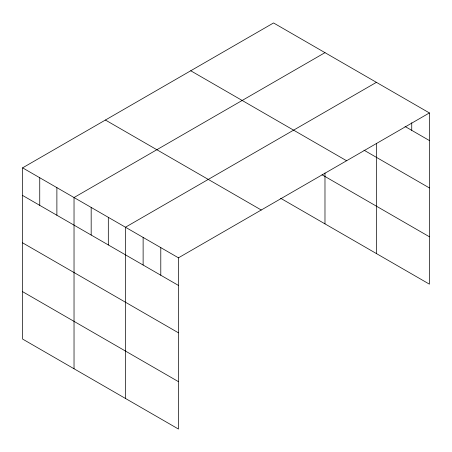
<?xml version="1.0" encoding="UTF-8"?>
<svg xmlns="http://www.w3.org/2000/svg" width="452" height="452" viewBox="0 0 452 452"><rect width="100%" height="100%" fill="white"/><g stroke="black" fill="none" stroke-linecap="round" stroke-linejoin="round"><path stroke-width="0.68" d="M429.4 112.938L178.45 257.821L178.45 429.044L22.6 339.062L22.6 167.845L273.55 22.956L429.4 112.938L429.4 284.155L280.647 198.275M324.982 52.652L74.032 197.535L74.032 368.759M376.409 82.343L125.458 227.226L125.458 398.449M405.037 126.475L429.4 140.544M363.996 150.177L429.4 187.936M190.738 70.766L346.588 160.748M322.027 174.771L429.4 236.763M105.412 120.029L261.262 210.01M22.6 167.845L178.45 257.821M22.6 195.45L178.45 285.427M22.6 242.843L178.45 332.819M22.6 291.67L178.45 381.652M411.738 122.752L411.738 130.345M376.409 143.403L376.409 253.566M324.982 172.992L324.982 223.87M160.788 247.623L160.788 275.228M143.126 237.424L143.126 265.03M108.316 217.333L108.316 244.939M91.174 207.434L91.174 235.04M56.884 187.636L56.884 215.242M39.742 177.738L39.742 205.344"/></g></svg>
